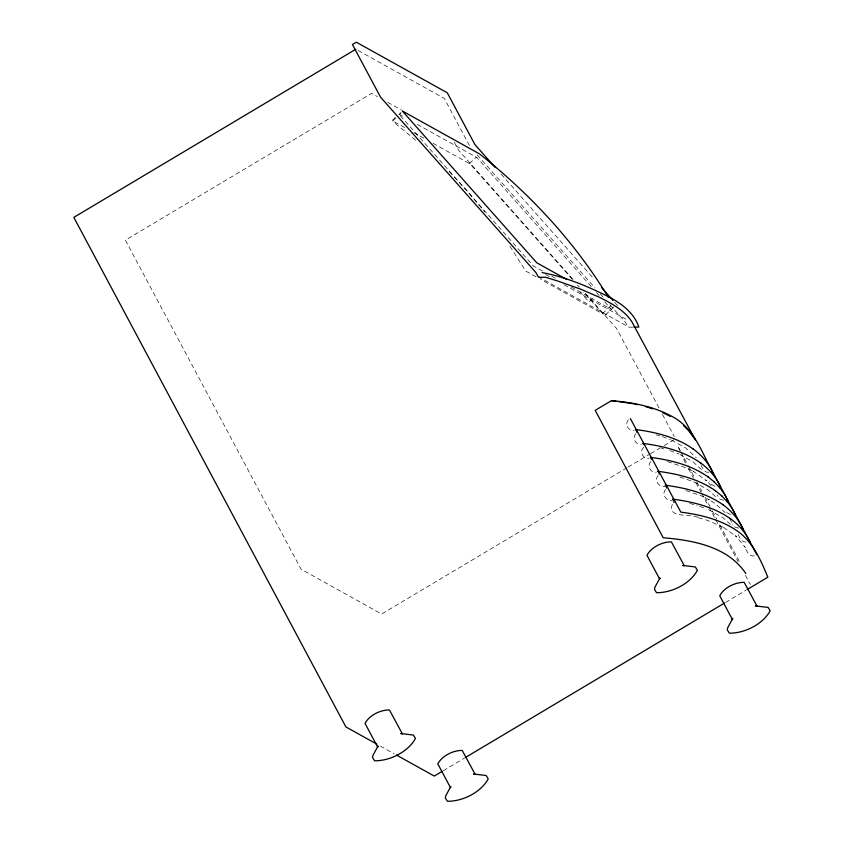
<?xml version="1.0" encoding="UTF-8"?>
<svg xmlns="http://www.w3.org/2000/svg" width="844" height="844" viewBox="0 0 844 844"><rect width="100%" height="100%" fill="white"/><g stroke="black" fill="none" stroke-linecap="round" stroke-linejoin="round"><path stroke-width="0.63" stroke-dasharray="4.22 3.17" d="M672.299 504.417C666.897 519.197 691.785 513.068 698.389 517.678L697.197 517.361L707.093 520.231L724.194 527.648L723.076 527.036L736.527 536.615L735.567 535.75L745.284 547.429L744.545 546.363C746.36 550.372 748.902 557.42 754.715 555.774M628.442 419.784C624.36 423.899 628.179 431.242 633.949 430.398M635.891 433.721C631.797 437.825 635.627 445.178 641.387 444.324M650.766 461.584C646.683 465.698 650.502 473.051 656.263 472.197M658.204 475.52C653.667 480.247 658.858 487.642 664.998 486.323M665.642 489.457C661.105 494.183 666.306 501.579 672.436 500.26M395.509 117.358L392.122 120.555L404.624 127.518M542.544 271.082L533.376 265.987L398.906 114.151L400.594 112.558M395.541 118.297L392.766 120.924L394.253 122.591L417.864 141.992M399.244 114.805L401.09 113.064M469.443 163.557L476.227 157.153M592.446 298.839L589.049 302.046L580.155 292.003M610.761 305.855L602.437 313.715L540.635 279.353M613.894 306.942L604.568 315.751L583.605 292.087M643.761 447.267C639.066 451.097 642.79 459.199 648.825 458.26M626.902 467.798L381.646 614.021L301.076 569.215L125.376 240.15L371.571 93.367L377.331 96.564M628.031 467.122L649.511 454.325M650.64 453.65L659.681 448.259M664.196 445.569L675.506 438.827M443.311 770.699L464.759 757.901M725.608 602.384L745.938 590.262M632.736 327.156L629.065 327.208L541.553 278.541M708.77 472.397C703.938 472.724 702.208 467.281 700.478 463.862M723.646 500.26L719.932 499.184L717.073 495.038M731.083 514.196L728.509 513.753L725.661 511.169L726.199 512.171M738.532 528.122L734.808 527.046L732.571 524.113M745.969 542.059C740.631 542.365 739.175 536.014 737.107 532.427M656.273 434.839L659.976 435.915M659.997 447.689L663.711 448.765M667.446 461.626L686.33 467.935L694.433 471.912L693.325 471.3L706.766 480.88L705.806 480.014L711.133 485.595M714.889 486.249L711.524 484.372L709.635 481.101M679.831 476.997L692.65 481.439M686.035 490.564L701.216 495.797L709.319 499.775L708.2 499.163L715.385 503.689L725.123 512.53M689.759 503.425L697.176 505.577M662.456 436.633L670.326 439.629M669.893 450.569L678.892 453.998M699.655 506.294L706.407 508.869M671.455 440.062L685.623 447.953L696.258 457.722M680.053 454.568L693.061 461.89L703.696 471.659M693.779 481.861L707.947 489.752L717.685 498.593M708.654 509.734L722.823 517.625L731.674 525.538M358.151 50.492L444.229 98.358L470.213 147.025M387.691 102.324L401.501 110.005M398.906 114.151L404.635 117.348M417.252 124.363L476.881 157.522L591.264 286.675M413.729 132.571L425.091 138.901M433.056 143.322L470.097 163.926L572.253 279.269M551.723 276.188L556.312 278.742M571.219 287.023L611.351 309.347L604.367 301.456M545.583 274.479L551.332 277.676M564.003 284.723L627.335 319.939M536.056 276.8L525.759 271.072L509.154 245.066M380.338 746.085L394.106 753.745M449.346 171.765L466.785 190.427L484.846 212.023M501.125 174.149L592.889 277.75M614.738 302.426L619.116 307.353M477.208 154.906L595.083 288.004M600.316 293.912L602.943 296.877M609.927 304.758L625.636 322.503L627.767 326.48M596.508 292.583L599.124 295.548M573.013 279.375L458.524 150.116L453.882 141.433M585.251 293.195L616.711 328.717L660.029 409.846M577.496 285.188L579.248 287.16M662.508 414.488L674.261 436.506M680.264 450.78L677.785 446.149L680.021 450.443M680.876 451.941L687.681 464.675M688.303 465.835L694.485 477.419M696.954 482.051L701.902 491.313M704.993 497.105L709.941 506.368M712.42 511L716.746 519.113M719.837 524.905L740.241 563.117M685.412 462.987L681.941 454.895M688.504 468.768L693.451 478.042M695.931 482.673L700.879 491.936M701.491 493.096L708.295 505.83M708.918 506.991L715.1 518.575M715.712 519.725L737.972 561.418M745.4 575.323L750.348 584.586M729.659 518.501L733.098 525.105"/><path stroke-width="1.27" d="M636.861 432.286L635.859 429.691M659.175 474.085L658.953 472.323L657.676 471.268C677.932 473.927 698.653 478.875 715.564 490.87M666.612 488.011L665.621 485.416M673.85 502.518L674.05 500.745L673.058 499.353M355.862 49.216L73.818 217.372L345.903 726.937L376.888 744.165M756.825 554.656L706.882 461.098C698.547 443.659 689.411 424.922 671.149 415.997C652.823 406.143 631.977 402.335 611.446 400.668L595.189 410.363L663.205 537.755C693.103 540.234 728.045 546.606 745.811 573.54M442.182 771.363L434.28 776.079L396.406 755.021M465.888 757.226L724.479 603.059M747.067 589.597L767.84 577.212C760.834 560.163 752.869 541.932 737.308 530.981C720.713 519.503 700.594 514.713 680.855 512.139L630.331 418.529M542.122 272.559C565.68 277.022 588.648 286.643 610.117 297.552C622.344 304.188 634.34 313.346 638.845 327.082L633.96 327.145M539.39 277.338L545.551 277.254L558.295 281.221L581.01 289.281L599.704 297.404C611.752 303.608 624.75 310.339 632.124 322.229L695.403 439.903L688.957 431.01L683.619 425.671M618.494 401.575L628.685 403.052M611.446 400.668L616.067 401.29M629.793 403.21L634.234 403.886M635.353 429.469C655.619 432.128 676.329 437.076 693.251 449.061M665.114 485.205C685.37 487.864 706.09 492.812 723.013 504.796M672.552 499.131C692.818 501.8 713.528 506.748 730.45 518.733M684.136 565.754L682.722 565.438L695.329 566.946L697.408 570.28C690.097 583.837 671.803 592.899 656.548 592.699L654.48 589.365L654.891 587.308L659.955 577.929L659.702 579.153L646.947 555.268C651.325 547.165 662.255 541.753 671.381 541.869L684.125 565.417M756.91 606.224L755.496 605.908L768.114 607.427L770.182 610.761C762.87 624.307 744.587 633.369 729.321 633.169L727.254 629.835L727.676 627.778L732.729 618.399L732.476 619.633L719.732 595.748C724.099 587.646 735.029 582.223 744.155 582.339L756.91 605.897M402.198 733.847L400.784 733.531L413.391 735.05L415.47 738.384C408.158 751.93 389.865 760.993 374.609 760.792L372.542 757.458L372.953 755.401L378.017 746.022L377.764 747.256L365.009 723.371C369.377 715.269 380.317 709.846 389.443 709.962L402.187 733.52M474.972 774.328L473.558 774.001L486.165 775.52L488.243 778.854C480.932 792.4 462.639 801.473 447.383 801.262L445.315 797.928L445.727 795.871L450.791 786.492L450.538 787.726L437.783 763.841C442.161 755.739 453.091 750.316 462.217 750.432L474.961 773.99M635.258 404.139L637.315 404.656M652.75 408.812L645.66 406.65M643.307 443.617L642.79 443.395C663.057 446.065 683.767 451.012 700.689 462.997M711.83 471.996L713.169 473.083C708.791 463.24 701.501 454.958 692.797 448.702M719.267 485.922L720.618 487.02C716.229 477.176 708.949 468.895 700.235 462.639M741.581 527.732L742.931 528.819C738.553 518.976 731.263 510.694 722.559 504.438M749.029 541.658L750.369 542.755C745.99 532.912 738.7 524.63 729.997 518.364M666.602 414.552L670.421 416.43M662.572 412.537L665.599 414.056M402.947 111.313L479.614 153.956C530.264 194.046 574.891 242.228 608.545 297.542M566.841 279.512L536.763 262.779L402.293 110.954M540.403 277.898L538.092 276.621L535.972 272.633L380.549 97.155L352.433 44.51L356.305 42.2L447.278 92.787L474.908 144.546L495.006 167.239M708.127 476.934C691.215 464.938 670.495 460.001 650.239 457.332L651.8 459.547M713.992 481.671L720.164 488.148M721.43 495.597L727.602 502.085M707.673 476.565L714.446 482.029M727.254 500.102L728.055 500.946L724.595 494.31L719.826 487.674M715.111 490.501L721.884 495.966M734.691 514.038L735.493 514.882L732.033 508.236L727.264 501.6M601.635 287.625L612.997 300.453M643.74 443.976L644.288 445.01"/></g></svg>
